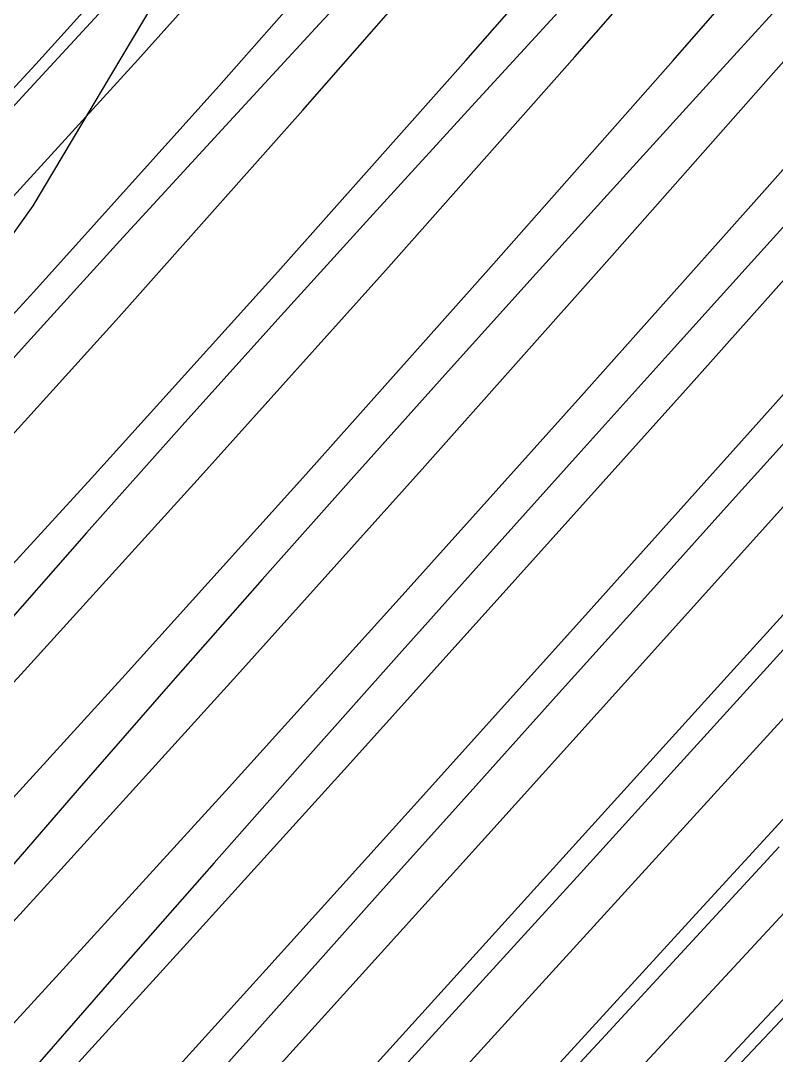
# Model space of a CAD drawing. Extents: x -607 to 1285, y -867 to 355.
# Drawn here: x 223.7 to 324.2, y -682.9 to -545.2 of the extents above; entities that cross this region are included whole.
import ezdxf

# ---------------------------------------------------------------- set-up
doc = ezdxf.new("R2010")
doc.units = 0
for name, color, linetype in [('0_4932', 7, 'CONTINUOUS'), ('0_4933', 7, 'CONTINUOUS'), ('0_5036', 7, 'CONTINUOUS'), ('0_5037', 7, 'CONTINUOUS'), ('0_5139', 7, 'CONTINUOUS'), ('0_5140', 7, 'CONTINUOUS'), ('0_5141', 7, 'CONTINUOUS'), ('0_5242', 7, 'CONTINUOUS'), ('0_5243', 7, 'CONTINUOUS'), ('0_5244', 7, 'CONTINUOUS'), ('0_5344', 7, 'CONTINUOUS'), ('0_5345', 7, 'CONTINUOUS'), ('0_5346', 7, 'CONTINUOUS'), ('0_5347', 7, 'CONTINUOUS'), ('0_5446', 7, 'CONTINUOUS'), ('0_5447', 7, 'CONTINUOUS'), ('0_5448', 7, 'CONTINUOUS'), ('0_5449', 7, 'CONTINUOUS'), ('0_5450', 7, 'CONTINUOUS'), ('0_5511', 7, 'CONTINUOUS'), ('0_5512', 7, 'CONTINUOUS'), ('0_5550', 7, 'CONTINUOUS'), ('0_5551', 7, 'CONTINUOUS'), ('0_5552', 7, 'CONTINUOUS'), ('0_5553', 7, 'CONTINUOUS'), ('0_5554', 7, 'CONTINUOUS'), ('0_5613', 7, 'CONTINUOUS'), ('0_5614', 7, 'CONTINUOUS'), ('0_5615', 7, 'CONTINUOUS'), ('0_5616', 7, 'CONTINUOUS'), ('0_5617', 7, 'CONTINUOUS'), ('0_5653', 7, 'CONTINUOUS'), ('0_5654', 7, 'CONTINUOUS'), ('0_5655', 7, 'CONTINUOUS'), ('0_5656', 7, 'CONTINUOUS'), ('0_5657', 7, 'CONTINUOUS'), ('0_5717', 7, 'CONTINUOUS'), ('0_5718', 7, 'CONTINUOUS'), ('0_5719', 7, 'CONTINUOUS'), ('0_5720', 7, 'CONTINUOUS'), ('0_5721', 7, 'CONTINUOUS'), ('0_5722', 7, 'CONTINUOUS'), ('0_5756', 7, 'CONTINUOUS'), ('0_5757', 7, 'CONTINUOUS'), ('0_5758', 7, 'CONTINUOUS'), ('0_5759', 7, 'CONTINUOUS'), ('0_5760', 7, 'CONTINUOUS'), ('0_5761', 7, 'CONTINUOUS'), ('0_5820', 7, 'CONTINUOUS'), ('0_5821', 7, 'CONTINUOUS'), ('0_5822', 7, 'CONTINUOUS'), ('0_5823', 7, 'CONTINUOUS'), ('0_5824', 7, 'CONTINUOUS'), ('0_5825', 7, 'CONTINUOUS'), ('0_5826', 7, 'CONTINUOUS'), ('0_5827', 7, 'CONTINUOUS'), ('0_5828', 7, 'CONTINUOUS'), ('0_5860', 7, 'CONTINUOUS'), ('0_5861', 7, 'CONTINUOUS'), ('0_5862', 7, 'CONTINUOUS'), ('0_5863', 7, 'CONTINUOUS'), ('0_5864', 7, 'CONTINUOUS'), ('0_5925', 7, 'CONTINUOUS'), ('0_5926', 7, 'CONTINUOUS'), ('0_5927', 7, 'CONTINUOUS'), ('0_5928', 7, 'CONTINUOUS'), ('0_5929', 7, 'CONTINUOUS'), ('0_5930', 7, 'CONTINUOUS'), ('0_5931', 7, 'CONTINUOUS'), ('0_5932', 7, 'CONTINUOUS'), ('0_5933', 7, 'CONTINUOUS'), ('0_5964', 7, 'CONTINUOUS'), ('0_5965', 7, 'CONTINUOUS'), ('0_5966', 7, 'CONTINUOUS'), ('0_5967', 7, 'CONTINUOUS'), ('0_5968', 7, 'CONTINUOUS'), ('0_6031', 7, 'CONTINUOUS'), ('0_6032', 7, 'CONTINUOUS'), ('0_6033', 7, 'CONTINUOUS'), ('0_6034', 7, 'CONTINUOUS'), ('0_6035', 7, 'CONTINUOUS'), ('0_6036', 7, 'CONTINUOUS'), ('0_6037', 7, 'CONTINUOUS'), ('0_6067', 7, 'CONTINUOUS'), ('0_6068', 7, 'CONTINUOUS'), ('0_6069', 7, 'CONTINUOUS'), ('0_6070', 7, 'CONTINUOUS'), ('0_6134', 7, 'CONTINUOUS'), ('0_6135', 7, 'CONTINUOUS'), ('0_6136', 7, 'CONTINUOUS'), ('0_6137', 7, 'CONTINUOUS'), ('0_6138', 7, 'CONTINUOUS'), ('0_6170', 7, 'CONTINUOUS'), ('0_6171', 7, 'CONTINUOUS'), ('0_6172', 7, 'CONTINUOUS'), ('0_6173', 7, 'CONTINUOUS'), ('0_6239', 7, 'CONTINUOUS'), ('0_6240', 7, 'CONTINUOUS'), ('0_6241', 7, 'CONTINUOUS'), ('0_6273', 7, 'CONTINUOUS'), ('0_6274', 7, 'CONTINUOUS'), ('0_6275', 7, 'CONTINUOUS'), ('0_6344', 7, 'CONTINUOUS'), ('0_6377', 7, 'CONTINUOUS'), ('0_6378', 7, 'CONTINUOUS'), ('0_6481', 7, 'CONTINUOUS'), ('0_6584', 7, 'CONTINUOUS'), ('0_6585', 7, 'CONTINUOUS'), ('0_68', 7, 'CONTINUOUS'), ('0_69', 7, 'CONTINUOUS')]:
    doc.layers.add(name, color=color, linetype=linetype)

msp = doc.modelspace()

# ---------------------------------------------------------------- linework, layer by layer
at = {"layer": '0_4932'}
msp.add_polyline3d([(200.3261, -578.4985, -3006.7734), (225.7385, -551.0031, -3003.6182)], dxfattribs=at)
at = {"layer": '0_4933'}
msp.add_polyline3d([(225.7385, -551.0031, -3003.6182), (251.2513, -522.7124, -2998.5325)], dxfattribs=at)
at = {"layer": '0_5036'}
msp.add_polyline3d([(214.3813, -577.7144, -2998.4868), (239.3002, -550.4343, -2994.3672)], dxfattribs=at)
at = {"layer": '0_5037'}
msp.add_polyline3d([(239.3002, -550.4343, -2994.3672), (264.3326, -522.4187, -2988.3574)], dxfattribs=at)
at = {"layer": '0_5139'}
msp.add_polyline3d([(201.0429, -607.897, -2997.8445), (225.4458, -581.2925, -2994.0679)], dxfattribs=at)
at = {"layer": '0_5140'}
msp.add_polyline3d([(225.4458, -581.2925, -2994.0679), (250.0606, -553.9117, -2988.4116)], dxfattribs=at)
at = {"layer": '0_5141'}
msp.add_polyline3d([(250.0606, -553.9117, -2988.4116), (274.7931, -525.8588, -2980.8958)], dxfattribs=at)
at = {"layer": '0_5242'}
msp.add_polyline3d([(212.4624, -611.4988, -2995.4072), (236.7421, -584.6675, -2990.2297)], dxfattribs=at)
at = {"layer": '0_5243'}
msp.add_polyline3d([(236.7421, -584.6675, -2990.2297), (261.2461, -557.1119, -2983.2021)], dxfattribs=at)
at = {"layer": '0_5244'}
msp.add_polyline3d([(261.2461, -557.1119, -2983.2021), (285.8789, -528.9398, -2974.3533)], dxfattribs=at)
at = {"layer": '0_5344'}
msp.add_polyline3d([(208.6301, -632.8011, -3000.8877), (233.1231, -606.0936, -2997.0076)], dxfattribs=at)
at = {"layer": '0_5345'}
msp.add_polyline3d([(233.1231, -606.0936, -2997.0076), (257.9205, -578.6294, -2991.26)], dxfattribs=at)
at = {"layer": '0_5346'}
msp.add_polyline3d([(257.9205, -578.6294, -2991.26), (282.919, -550.5234, -2983.6716)], dxfattribs=at)
at = {"layer": '0_5347'}
msp.add_polyline3d([(282.919, -550.5234, -2983.6716), (308.0154, -521.8906, -2974.2693)], dxfattribs=at)
at = {"layer": '0_5446'}
msp.add_polyline3d([(199.8635, -658.0729, -3002.8105), (223.7498, -632.1588, -2999.7126)], dxfattribs=at)
at = {"layer": '0_5447'}
msp.add_polyline3d([(223.7498, -632.1588, -2999.7126), (248.0377, -605.4379, -2994.7344)], dxfattribs=at)
at = {"layer": '0_5448'}
msp.add_polyline3d([(248.0377, -605.4379, -2994.7344), (272.6286, -578.0206, -2987.9053)], dxfattribs=at)
at = {"layer": '0_5449'}
msp.add_polyline3d([(272.6286, -578.0206, -2987.9053), (297.4242, -550.0173, -2979.255)], dxfattribs=at)
at = {"layer": '0_5450'}
msp.add_polyline3d([(297.4242, -550.0173, -2979.255), (322.3257, -521.5381, -2968.8132)], dxfattribs=at)
at = {"layer": '0_5511'}
msp.add_polyline3d([(236.7213, -541.4266, -2464.4827), (223.8854, -555.3292, -2465.887)], dxfattribs=at)
at = {"layer": '0_5512'}
msp.add_polyline3d([(223.8854, -555.3292, -2465.887), (210.9946, -569.4836, -2468.4143)], dxfattribs=at)
at = {"layer": '0_5550'}
msp.add_polyline3d([(213.9784, -658.1697, -3001.2502), (237.5962, -632.2687, -2996.8066)], dxfattribs=at)
at = {"layer": '0_5551'}
msp.add_polyline3d([(237.5962, -632.2687, -2996.8066), (261.6197, -605.6177, -2990.5166)], dxfattribs=at)
at = {"layer": '0_5552'}
msp.add_polyline3d([(261.6197, -605.6177, -2990.5166), (285.9501, -578.3282, -2982.4177)], dxfattribs=at)
at = {"layer": '0_5553'}
msp.add_polyline3d([(285.9501, -578.3282, -2982.4177), (310.4887, -550.5117, -2972.5479)], dxfattribs=at)
at = {"layer": '0_5554'}
msp.add_polyline3d([(310.4887, -550.5117, -2972.5479), (335.1368, -522.28, -2960.9443)], dxfattribs=at)
at = {"layer": '0_5613'}
msp.add_polyline3d([(276.3683, -531.8152, -2474.6016), (263.4731, -545.6572, -2474.8777)], dxfattribs=at)
at = {"layer": '0_5614'}
msp.add_polyline3d([(263.4731, -545.6572, -2474.8777), (250.4562, -559.7208, -2475.7966)], dxfattribs=at)
at = {"layer": '0_5615'}
msp.add_polyline3d([(250.4562, -559.7208, -2475.7966), (237.3507, -574.0044, -2477.5974)], dxfattribs=at)
at = {"layer": '0_5616'}
msp.add_polyline3d([(237.3507, -574.0044, -2477.5974), (224.1899, -588.5063, -2480.5195)], dxfattribs=at)
at = {"layer": '0_5617'}
msp.add_polyline3d([(224.1899, -588.5063, -2480.5195), (211.0068, -603.225, -2484.8018)], dxfattribs=at)
at = {"layer": '0_5653'}
msp.add_polyline3d([(204.4782, -685.0421, -3012.0278), (228.2034, -659.1045, -3008.2058)], dxfattribs=at)
at = {"layer": '0_5654'}
msp.add_polyline3d([(228.2034, -659.1045, -3008.2058), (252.4421, -632.3475, -3002.4834)], dxfattribs=at)
at = {"layer": '0_5655'}
msp.add_polyline3d([(252.4421, -632.3475, -3002.4834), (277.0896, -604.8895, -2994.9053)], dxfattribs=at)
at = {"layer": '0_5656'}
msp.add_polyline3d([(277.0896, -604.8895, -2994.9053), (302.0415, -576.8489, -2985.517)], dxfattribs=at)
at = {"layer": '0_5657'}
msp.add_polyline3d([(302.0415, -576.8489, -2985.517), (327.1929, -548.3441, -2974.3638)], dxfattribs=at)
at = {"layer": '0_5717'}
msp.add_polyline3d([(295.6767, -543.5417, -2491.445), (283.188, -557.1575, -2492.9224)], dxfattribs=at)
at = {"layer": '0_5718'}
msp.add_polyline3d([(283.188, -557.1575, -2492.9224), (270.5869, -570.961, -2495)], dxfattribs=at)
at = {"layer": '0_5719'}
msp.add_polyline3d([(270.5869, -570.961, -2495), (257.9078, -584.9396, -2497.8936)], dxfattribs=at)
at = {"layer": '0_5720'}
msp.add_polyline3d([(257.9078, -584.9396, -2497.8936), (245.1849, -599.0804, -2501.8193)], dxfattribs=at)
at = {"layer": '0_5721'}
msp.add_polyline3d([(245.1849, -599.0804, -2501.8193), (232.4524, -613.3706, -2506.993)], dxfattribs=at)
at = {"layer": '0_5722'}
msp.add_polyline3d([(232.4524, -613.3706, -2506.993), (219.7447, -627.7974, -2513.6306)], dxfattribs=at)
at = {"layer": '0_5756'}
msp.add_polyline3d([(206.9008, -695.8918, -3000.408), (228.8758, -671.9476, -2997.9329)], dxfattribs=at)
at = {"layer": '0_5757'}
msp.add_polyline3d([(228.8758, -671.9476, -2997.9329), (251.423, -647.1856, -2993.648)], dxfattribs=at)
at = {"layer": '0_5758'}
msp.add_polyline3d([(251.423, -647.1856, -2993.648), (274.451, -621.7074, -2987.5845)], dxfattribs=at)
at = {"layer": '0_5759'}
msp.add_polyline3d([(274.451, -621.7074, -2987.5845), (297.8684, -595.6151, -2979.7747)], dxfattribs=at)
at = {"layer": '0_5760'}
msp.add_polyline3d([(297.8684, -595.6151, -2979.7747), (321.5837, -569.0107, -2970.2498)], dxfattribs=at)
at = {"layer": '0_5761'}
msp.add_polyline3d([(321.5837, -569.0107, -2970.2498), (345.5057, -541.9962, -2959.0417)], dxfattribs=at)
at = {"layer": '0_5820'}
msp.add_polyline3d([(327.9659, -539.5534, -2505.9067), (316.211, -552.472, -2508.0508)], dxfattribs=at)
at = {"layer": '0_5821'}
msp.add_polyline3d([(316.211, -552.472, -2508.0508), (304.3104, -565.5789, -2510.5676)], dxfattribs=at)
at = {"layer": '0_5822'}
msp.add_polyline3d([(304.3104, -565.5789, -2510.5676), (292.293, -578.8586, -2513.6562)], dxfattribs=at)
at = {"layer": '0_5823'}
msp.add_polyline3d([(292.293, -578.8586, -2513.6562), (280.1879, -592.296, -2517.5159)], dxfattribs=at)
at = {"layer": '0_5824'}
msp.add_polyline3d([(280.1879, -592.296, -2517.5159), (268.024, -605.8755, -2522.345)], dxfattribs=at)
at = {"layer": '0_5825'}
msp.add_polyline3d([(268.024, -605.8755, -2522.345), (255.8303, -619.582, -2528.3428)], dxfattribs=at)
at = {"layer": '0_5826'}
msp.add_polyline3d([(255.8303, -619.582, -2528.3428), (243.6358, -633.4002, -2535.7083)], dxfattribs=at)
at = {"layer": '0_5827'}
msp.add_polyline3d([(243.6358, -633.4002, -2535.7083), (231.4694, -647.3146, -2544.6404)], dxfattribs=at)
at = {"layer": '0_5828'}
msp.add_polyline3d([(231.4694, -647.3146, -2544.6404), (219.3601, -661.3101, -2555.338)], dxfattribs=at)
at = {"layer": '0_5860'}
msp.add_polyline3d([(224.5997, -691.2725, -2995.5151), (245.8026, -667.9935, -2991.9326)], dxfattribs=at)
at = {"layer": '0_5861'}
msp.add_polyline3d([(245.8026, -667.9935, -2991.9326), (267.5841, -643.947, -2986.6196)], dxfattribs=at)
at = {"layer": '0_5862'}
msp.add_polyline3d([(267.5841, -643.947, -2986.6196), (289.8569, -619.2301, -2979.6057)], dxfattribs=at)
at = {"layer": '0_5863'}
msp.add_polyline3d([(289.8569, -619.2301, -2979.6057), (312.5336, -593.9401, -2970.9204)], dxfattribs=at)
at = {"layer": '0_5864'}
msp.add_polyline3d([(312.5336, -593.9401, -2970.9204), (335.5266, -568.174, -2960.594)], dxfattribs=at)
at = {"layer": '0_5925'}
msp.add_polyline3d([(333.4706, -563.4436, -2522.7463), (321.7084, -576.4469, -2525.9116)], dxfattribs=at)
at = {"layer": '0_5926'}
msp.add_polyline3d([(321.7084, -576.4469, -2525.9116), (309.8229, -589.6132, -2529.6394)], dxfattribs=at)
at = {"layer": '0_5927'}
msp.add_polyline3d([(309.8229, -589.6132, -2529.6394), (297.8398, -602.9241, -2534.121)], dxfattribs=at)
at = {"layer": '0_5928'}
msp.add_polyline3d([(297.8398, -602.9241, -2534.121), (285.7847, -616.3611, -2539.5488)], dxfattribs=at)
at = {"layer": '0_5929'}
msp.add_polyline3d([(285.7847, -616.3611, -2539.5488), (273.6833, -629.9061, -2546.1133)], dxfattribs=at)
at = {"layer": '0_5930'}
msp.add_polyline3d([(273.6833, -629.9061, -2546.1133), (261.5612, -643.5406, -2554.0066)], dxfattribs=at)
at = {"layer": '0_5931'}
msp.add_polyline3d([(261.5612, -643.5406, -2554.0066), (249.4443, -657.2461, -2563.4202)], dxfattribs=at)
at = {"layer": '0_5932'}
msp.add_polyline3d([(249.4443, -657.2461, -2563.4202), (237.358, -671.0044, -2574.5454)], dxfattribs=at)
at = {"layer": '0_5933'}
msp.add_polyline3d([(237.358, -671.0044, -2574.5454), (225.3282, -684.7971, -2587.5737)], dxfattribs=at)
at = {"layer": '0_5964'}
msp.add_polyline3d([(235.5144, -694.4763, -3000.3252), (256.3074, -671.5132, -2995.2021)], dxfattribs=at)
at = {"layer": '0_5965'}
msp.add_polyline3d([(256.3074, -671.5132, -2995.2021), (277.6924, -647.8166, -2988.355)], dxfattribs=at)
at = {"layer": '0_5966'}
msp.add_polyline3d([(277.6924, -647.8166, -2988.355), (299.585, -623.4811, -2979.8228)], dxfattribs=at)
at = {"layer": '0_5967'}
msp.add_polyline3d([(299.585, -623.4811, -2979.8228), (321.9006, -598.6005, -2969.6443)], dxfattribs=at)
at = {"layer": '0_5968'}
msp.add_polyline3d([(321.9006, -598.6005, -2969.6443), (344.5549, -573.2693, -2957.859)], dxfattribs=at)
at = {"layer": '0_6031'}
msp.add_polyline3d([(329.9924, -596.1502, -2546.4878), (318.4033, -609.0017, -2551.6135)], dxfattribs=at)
at = {"layer": '0_6032'}
msp.add_polyline3d([(318.4033, -609.0017, -2551.6135), (306.7097, -621.9864, -2557.6667)], dxfattribs=at)
at = {"layer": '0_6033'}
msp.add_polyline3d([(306.7097, -621.9864, -2557.6667), (294.9289, -635.089, -2564.833)], dxfattribs=at)
at = {"layer": '0_6034'}
msp.add_polyline3d([(294.9289, -635.089, -2564.833), (283.0781, -648.2943, -2573.2974)], dxfattribs=at)
at = {"layer": '0_6035'}
msp.add_polyline3d([(283.0781, -648.2943, -2573.2974), (271.1744, -661.5869, -2583.2454)], dxfattribs=at)
at = {"layer": '0_6036'}
msp.add_polyline3d([(271.1744, -661.5869, -2583.2454), (259.2351, -674.9515, -2594.8623)], dxfattribs=at)
at = {"layer": '0_6037'}
msp.add_polyline3d([(259.2351, -674.9515, -2594.8623), (247.2772, -688.373, -2608.3335)], dxfattribs=at)
at = {"layer": '0_6067'}
msp.add_polyline3d([(243.9573, -699.9085, -3008.6138), (264.5777, -677.0879, -3001.829)], dxfattribs=at)
at = {"layer": '0_6068'}
msp.add_polyline3d([(264.5777, -677.0879, -3001.829), (285.8401, -653.5269, -2993.3137)], dxfattribs=at)
at = {"layer": '0_6069'}
msp.add_polyline3d([(285.8401, -653.5269, -2993.3137), (307.6558, -629.3242, -2983.1191)], dxfattribs=at)
at = {"layer": '0_6070'}
msp.add_polyline3d([(307.6558, -629.3242, -2983.1191), (329.9357, -604.5785, -2971.296)], dxfattribs=at)
at = {"layer": '0_6134'}
msp.add_polyline3d([(333.86, -619.2932, -2568.0322), (322.0587, -632.3084, -2574.5671)], dxfattribs=at)
at = {"layer": '0_6135'}
msp.add_polyline3d([(322.0587, -632.3084, -2574.5671), (310.1508, -645.4295, -2582.2092)], dxfattribs=at)
at = {"layer": '0_6136'}
msp.add_polyline3d([(310.1508, -645.4295, -2582.2092), (298.1502, -658.6389, -2591.1416)], dxfattribs=at)
at = {"layer": '0_6137'}
msp.add_polyline3d([(298.1502, -658.6389, -2591.1416), (286.071, -671.919, -2601.5474)], dxfattribs=at)
at = {"layer": '0_6138'}
msp.add_polyline3d([(286.071, -671.919, -2601.5474), (273.927, -685.2524, -2613.6091)], dxfattribs=at)
at = {"layer": '0_6170'}
msp.add_polyline3d([(252.6337, -704.3084, -3021.105), (273.6733, -681.0689, -3012.6409)], dxfattribs=at)
at = {"layer": '0_6171'}
msp.add_polyline3d([(273.6733, -681.0689, -3012.6409), (295.392, -657.096, -3002.4153)], dxfattribs=at)
at = {"layer": '0_6172'}
msp.add_polyline3d([(295.392, -657.096, -3002.4153), (317.6945, -632.4947, -2990.4927)], dxfattribs=at)
at = {"layer": '0_6173'}
msp.add_polyline3d([(317.6945, -632.4947, -2990.4927), (340.4852, -607.3702, -2976.938)], dxfattribs=at)
at = {"layer": '0_6239'}
msp.add_polyline3d([(324.6141, -655.1324, -2602.921), (312.5401, -668.2388, -2612.338)], dxfattribs=at)
at = {"layer": '0_6240'}
msp.add_polyline3d([(312.5401, -668.2388, -2612.338), (300.4183, -681.3403, -2623.13)], dxfattribs=at)
at = {"layer": '0_6241'}
msp.add_polyline3d([(300.4183, -681.3403, -2623.13), (288.2673, -694.4092, -2635.4648)], dxfattribs=at)
at = {"layer": '0_6273'}
msp.add_polyline3d([(273.5775, -694.6606, -3017.9575), (294.4323, -671.7272, -3008.6804)], dxfattribs=at)
at = {"layer": '0_6274'}
msp.add_polyline3d([(294.4323, -671.7272, -3008.6804), (315.9324, -648.1434, -2997.7168)], dxfattribs=at)
at = {"layer": '0_6275'}
msp.add_polyline3d([(315.9324, -648.1434, -2997.7168), (337.988, -624.007, -2985.1262)], dxfattribs=at)
at = {"layer": '0_6344'}
msp.add_polyline3d([(330.0625, -672.687, -2634.31), (318.0735, -685.3929, -2645.4924)], dxfattribs=at)
at = {"layer": '0_6377'}
msp.add_polyline3d([(293.063, -686.4388, -3014.3389), (313.5166, -664.106, -3004.1653)], dxfattribs=at)
at = {"layer": '0_6378'}
msp.add_polyline3d([(313.5166, -664.106, -3004.1653), (334.5956, -641.186, -2992.3818)], dxfattribs=at)
at = {"layer": '0_6481'}
msp.add_polyline3d([(306.8364, -683.821, -3017.3306), (326.9679, -662.082, -3005.992)], dxfattribs=at)
at = {"layer": '0_6584'}
msp.add_polyline3d([(301.1024, -701.2148, -3034.2896), (320.925, -679.9412, -3023.1367)], dxfattribs=at)
at = {"layer": '0_6585'}
msp.add_polyline3d([(320.925, -679.9412, -3023.1367), (341.4921, -658.0341, -3010.3616)], dxfattribs=at)
at = {"layer": '0_68'}
msp.add_polyline3d([(201.4374, -603.4374, -3676.484), (225.3464, -569.8457, -3681.962)], dxfattribs=at)
at = {"layer": '0_69'}
msp.add_polyline3d([(225.3464, -569.8457, -3681.962), (246.5643, -534.2217, -3686.1125)], dxfattribs=at)

doc.saveas('drawing.dxf')
